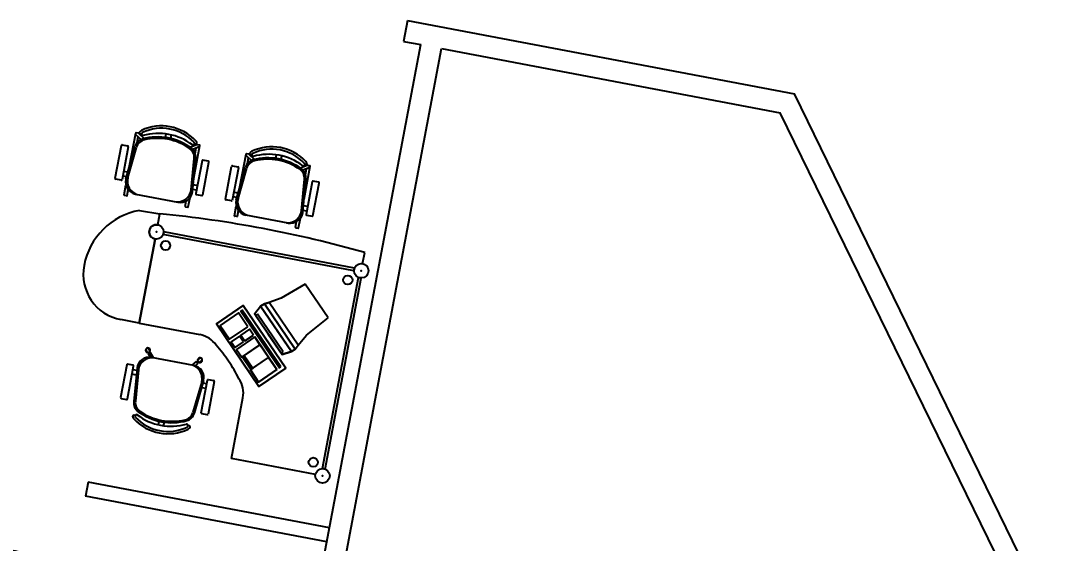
# Model space of a CAD drawing. Header units: inches. Extents: x -18604 to 2753, y -9056 to 3482.
# Drawn here: x -623 to 112, y -4552 to -4180 of the extents above; entities that cross this region are included whole.
import ezdxf
from ezdxf.enums import TextEntityAlignment as Align

# ---------------------------------------------------------------- set-up
doc = ezdxf.new("R2010")
doc.units = ezdxf.units.IN
for name, color, linetype in [('ESPECARQ', 2, 'Continuous'), ('MOVEIS', 2, 'Continuous'), ('Parede', 6, 'Continuous'), ('Parede Baixo', 4, 'Continuous'), ('TEXTO', 2, 'Continuous')]:
    doc.layers.add(name, color=color, linetype=linetype)
doc.styles.add('REGUA100', font='GOTHIC.TTF', dxfattribs={"width": 1.4})
doc.styles.add('REGUA60', font='GOTHIC.TTF', dxfattribs={"width": 1.4})

# ---------------------------------------------------------------- blocks, each defined once
blk = doc.blocks.new('INDUNI1')
at = {"color": 0, "style": 'REGUA100', "width": 1.4, "flags": 8}
for tag, p in [('NOME1', (0, 0)), ('NOME2', (0, -4.286))]:
    blk.add_attdef(tag, text='', height=2.5, dxfattribs=at).set_placement(p, align=Align.CENTER)
at = {"layer": 'ESPECARQ', "style": 'REGUA60', "width": 1.4}
blk.add_attdef('AREA', text='', height=1.5, dxfattribs=at).set_placement((0, -7.813), align=Align.CENTER)
at = {"layer": 'ESPECARQ', "style": 'REGUA60', "width": 1.4, "flags": 8}
for tag, p in [('PISO', (0, -10.313)), ('REVPAR', (0, -12.813)), ('PEDIR', (0, -15.313))]:
    blk.add_attdef(tag, text='', height=1.5, dxfattribs=at).set_placement(p, align=Align.CENTER)

msp = doc.modelspace()

# ---------------------------------------------------------------- linework, layer by layer
at = {"layer": 'MOVEIS'}
for p, q in [((-545.57, -4283.2, -1817.95), (-541.14, -4259.78, -1817.95)), ((-541.31, -4260.68, -1817.95), (-537.37, -4264.42, -1817.95)), ((-539.26, -4259.91, -1817.95), (-540.88, -4259.6, -1817.95)), ((-539.27, -4259.91, -1817.95), (-535.23, -4263.75, -1817.95)), ((-520.04, -4262.94, -1817.95), (-519.56, -4260.39, -1817.95)), ((-516.25, -4263.65, -1817.95), (-515.77, -4261.11, -1817.95)), ((-555.83, -4291.89, -1817.95), (-551.43, -4268.65, -1817.95)), ((-550.79, -4268.21, -1817.95), (-547.01, -4268.93, -1817.95)), ((-540.18, -4266.56, -1817.95), (-539.41, -4262.49, -1817.95)), ((-497.25, -4267.86, -1817.95), (-502.41, -4269.96, -1817.95)), ((-499.89, -4291.84, -1817.95), (-495.48, -4268.53, -1817.95)), ((-497.26, -4267.86, -1817.95), (-495.74, -4268.14, -1817.95)), ((-546.57, -4269.57, -1817.95), (-550.97, -4292.81, -1817.95)), ((-548.23, -4292.58, -1817.95), (-541.64, -4269.35, -1817.95)), ((-546.89, -4291.72, -1817.95), (-540.66, -4269.99, -1817.95)), ((-495.63, -4269.32, -1817.95), (-500.66, -4271.37, -1817.95)), ((-498.83, -4274.38, -1817.95), (-498.06, -4270.31, -1817.95)), ((-467.04, -4298.06, -1817.95), (-462.63, -4274.75, -1817.95)), ((-462.78, -4275.54, -1817.95), (-458.84, -4279.28, -1817.95)), ((-460.73, -4274.77, -1817.95), (-462.24, -4274.48, -1817.95)), ((-460.74, -4274.77, -1817.95), (-456.7, -4278.61, -1817.95)), ((-441.51, -4277.79, -1817.95), (-441.03, -4275.25, -1817.95)), ((-437.72, -4278.51, -1817.95), (-437.24, -4275.97, -1817.95)), ((-501.77, -4300.26, -1817.95), (-499.64, -4277.75, -1817.95)), ((-500.84, -4301.55, -1817.95), (-498.49, -4277.51, -1817.95)), ((-493.98, -4279.52, -1817.95), (-498.38, -4302.76, -1817.95)), ((-493.51, -4303.68, -1817.95), (-489.12, -4280.44, -1817.95)), ((-489.55, -4279.8, -1817.95), (-493.34, -4279.08, -1817.95)), ((-477.3, -4306.74, -1817.95), (-472.9, -4283.51, -1817.95)), ((-472.26, -4283.07, -1817.95), (-468.48, -4283.78, -1817.95)), ((-461.65, -4281.42, -1817.95), (-460.88, -4277.34, -1817.95)), ((-418.72, -4282.72, -1817.95), (-423.88, -4284.82, -1817.95)), ((-421.36, -4306.7, -1817.95), (-416.93, -4283.28, -1817.95)), ((-418.73, -4282.72, -1817.95), (-417.11, -4283.02, -1817.95)), ((-547.67, -4290.85, -1817.95), (-550.49, -4290.32, -1817.95)), ((-546.91, -4287.64, -1817.95), (-549.88, -4287.08, -1817.95)), ((-468.04, -4284.43, -1817.95), (-472.44, -4307.67, -1817.95)), ((-469.7, -4307.44, -1817.95), (-463.11, -4284.21, -1817.95)), ((-468.36, -4306.58, -1817.95), (-462.13, -4284.85, -1817.95)), ((-417.1, -4284.18, -1817.95), (-422.13, -4286.23, -1817.95)), ((-420.3, -4289.24, -1817.95), (-419.53, -4285.17, -1817.95)), ((-551.61, -4293.25, -1817.95), (-555.39, -4292.53, -1817.95)), ((-549.44, -4303.7, -1817.95), (-548.16, -4296.9, -1817.95)), ((-500.26, -4296.46, -1817.95), (-497.29, -4297.03, -1817.95)), ((-423.24, -4315.11, -1817.95), (-421.11, -4292.61, -1817.95)), ((-422.31, -4316.41, -1817.95), (-419.96, -4292.37, -1817.95)), ((-415.45, -4294.38, -1817.95), (-419.85, -4317.62, -1817.95)), ((-414.98, -4318.54, -1817.95), (-410.59, -4295.3, -1817.95)), ((-411.02, -4294.66, -1817.95), (-414.81, -4293.94, -1817.95)), ((-547.67, -4304.37, -1817.95), (-549.18, -4304.08, -1817.95)), ((-547.28, -4304.11, -1817.95), (-546.53, -4300.11, -1817.95)), ((-541.3, -4303.25, -1817.95), (-511.19, -4308.95, -1817.95)), ((-503.77, -4312.34, -1817.95), (-502.48, -4305.54, -1817.95)), ((-500.73, -4299.73, -1817.95), (-497.9, -4300.27, -1817.95)), ((-497.94, -4303.4, -1817.95), (-494.15, -4304.12, -1817.95)), ((-469.14, -4305.71, -1817.95), (-471.96, -4305.18, -1817.95)), ((-468.38, -4302.5, -1817.95), (-471.35, -4301.93, -1817.95)), ((-505.93, -4311.93, -1817.95), (-505.18, -4307.94, -1817.95)), ((-505.67, -4312.32, -1817.95), (-504.16, -4312.6, -1817.95)), ((-473.08, -4308.1, -1817.95), (-476.86, -4307.39, -1817.95)), ((-470.91, -4318.56, -1817.95), (-469.63, -4311.76, -1817.95)), ((-421.73, -4311.32, -1817.95), (-418.76, -4311.88, -1817.95)), ((-538.63, -4314.87, -1817.95), (-524.04, -4317.16, -1817.95)), ((-525.54, -4325.1, -1817.95), (-524.04, -4317.16, -1817.95)), ((-525.54, -4325.1, -1817.95), (-524.04, -4317.16, -1817.95)), ((-469.14, -4319.23, -1817.95), (-470.65, -4318.94, -1817.95)), ((-468.75, -4318.96, -1817.95), (-468, -4314.97, -1817.95)), ((-432.66, -4323.81, -1817.95), (-462.77, -4318.11, -1817.95)), ((-425.24, -4327.2, -1817.95), (-423.95, -4320.4, -1817.95)), ((-422.2, -4314.59, -1817.95), (-419.37, -4315.13, -1817.95)), ((-419.41, -4318.26, -1817.95), (-415.62, -4318.97, -1817.95)), ((-427.4, -4326.79, -1817.95), (-426.65, -4322.8, -1817.95)), ((-427.14, -4327.17, -1817.95), (-425.63, -4327.46, -1817.95)), ((-527.44, -4335.15, -1817.95), (-538.76, -4394.98, -1817.95)), ((-538.76, -4394.98, -1817.95), (-527.44, -4335.15, -1817.95)), ((-521.65, -4332.05, -1817.95), (-521.28, -4330.11, -1817.95)), ((-521.28, -4330.11, -1817.95), (-521.65, -4332.05, -1817.95)), ((-385.79, -4357.76, -1817.95), (-521.65, -4332.05, -1817.95)), ((-385.79, -4357.76, -1817.95), (-521.65, -4332.05, -1817.95)), ((-385.42, -4355.81, -1817.95), (-521.28, -4330.11, -1817.95)), ((-385.42, -4355.81, -1817.95), (-521.28, -4330.11, -1817.95)), ((-379.63, -4352.71, -1817.95), (-378.13, -4344.76, -1817.95)), ((-385.79, -4357.76, -1817.95), (-385.42, -4355.81, -1817.95)), ((-385.42, -4355.81, -1817.95), (-385.79, -4357.76, -1817.95)), ((-408.21, -4498.44, -1817.95), (-382.5, -4362.58, -1817.95)), ((-408.21, -4498.44, -1817.95), (-382.5, -4362.58, -1817.95)), ((-406.26, -4498.8, -1817.95), (-380.56, -4362.94, -1817.95)), ((-406.26, -4498.8, -1817.95), (-380.56, -4362.94, -1817.95)), ((-380.56, -4362.94, -1817.95), (-382.5, -4362.58, -1817.95)), ((-382.5, -4362.58, -1817.95), (-380.56, -4362.94, -1817.95)), ((-420.43, -4367.33, -1819.05), (-437.59, -4377.3, -1819.05)), ((-404.07, -4391.32, -1819.05), (-420.43, -4367.33, -1819.05)), ((-437.59, -4377.3, -1819.05), (-446.26, -4380.21, -1816.85)), ((-483.8, -4395.49, -1815.75), (-464.71, -4382.48, -1815.75)), ((-465.37, -4385.85, -1815.75), (-466.28, -4386.47, -1815.75)), ((-466.28, -4386.47, -1815.75), (-438.78, -4426.8, -1815.75)), ((-437.87, -4426.18, -1815.75), (-465.37, -4385.85, -1815.75)), ((-464.71, -4382.48, -1815.75), (-434.35, -4427.01, -1815.75)), ((-456.7, -4388.33, -1815.75), (-452.33, -4383.02, -1815.75)), ((-449.6, -4381.16, -1816.85), (-452.33, -4383.02, -1815.75)), ((-452.33, -4383.02, -1815.75), (-449.6, -4381.16, -1815.75)), ((-452.33, -4383.02, -1815.75), (-430.33, -4415.29, -1815.75)), ((-430.33, -4415.29, -1815.75), (-452.33, -4383.02, -1815.75)), ((-446.26, -4380.21, -1816.85), (-449.6, -4381.16, -1816.85)), ((-449.6, -4381.16, -1816.85), (-446.26, -4380.21, -1816.85)), ((-427.61, -4413.43, -1816.85), (-449.6, -4381.16, -1816.85)), ((-427.61, -4413.43, -1815.75), (-449.6, -4381.16, -1815.75)), ((-538.76, -4394.98, -1817.95), (-551.73, -4392.52, -1817.95)), ((-468.11, -4387.72, -1815.75), (-481.16, -4396.61, -1815.75)), ((-461.39, -4397.58, -1815.75), (-468.11, -4387.72, -1815.75)), ((-446.78, -4402.87, -1815.75), (-456.7, -4388.33, -1815.75)), ((-454.55, -4388.55, -1815.75), (-455.92, -4389.48, -1815.75)), ((-437.65, -4416.27, -1815.75), (-455.92, -4389.48, -1815.75)), ((-444.76, -4405.84, -1810.25), (-455.14, -4390.62, -1810.25)), ((-436.29, -4415.34, -1815.75), (-454.55, -4388.55, -1815.75)), ((-419.62, -4403.66, -1819.05), (-404.07, -4391.32, -1819.05)), ((-538.76, -4394.98, -1817.95), (-495.53, -4403.16, -1817.95)), ((-483.8, -4395.49, -1815.75), (-483.8, -4395.49, -1817.95)), ((-453.44, -4440.03, -1817.95), (-483.8, -4395.49, -1817.95)), ((-453.44, -4440.03, -1815.75), (-483.8, -4395.49, -1815.75)), ((-481.16, -4396.61, -1815.75), (-474.44, -4406.47, -1815.75)), ((-474.44, -4406.47, -1815.75), (-461.39, -4397.58, -1815.75)), ((-460.15, -4399.4, -1815.75), (-466.3, -4403.59, -1815.75)), ((-457.36, -4403.49, -1815.75), (-460.15, -4399.4, -1815.75)), ((-440.71, -4400.06, -1815.75), (-430.33, -4415.29, -1815.75)), ((-467.21, -4404.21, -1815.75), (-473.2, -4408.29, -1815.75)), ((-473.2, -4408.29, -1815.75), (-470.41, -4412.38, -1815.75)), ((-470.41, -4412.38, -1815.75), (-464.42, -4408.3, -1815.75)), ((-456.43, -4404.85, -1815.75), (-469.48, -4413.74, -1815.75)), ((-464.42, -4408.3, -1815.75), (-467.21, -4404.21, -1815.75)), ((-466.3, -4403.59, -1815.75), (-463.51, -4407.68, -1815.75)), ((-463.51, -4407.68, -1815.75), (-457.36, -4403.49, -1815.75)), ((-440.61, -4428.05, -1815.75), (-456.43, -4404.85, -1815.75)), ((-446.78, -4402.87, -1815.75), (-436.87, -4417.41, -1815.75)), ((-425.5, -4410.66, -1816.85), (-419.62, -4403.66, -1819.05)), ((-532.86, -4415.93, -1817.95), (-534.11, -4413.69, -1817.95)), ((-531.05, -4414.92, -1817.95), (-532.3, -4412.68, -1817.95)), ((-530.84, -4416.19, -1817.95), (-530.66, -4416.09, -1817.95)), ((-528.66, -4419.67, -1817.95), (-530.66, -4416.09, -1817.95)), ((-469.48, -4413.74, -1815.75), (-465.76, -4419.2, -1815.75)), ((-437.65, -4416.27, -1815.75), (-436.29, -4415.34, -1815.75)), ((-437.65, -4416.27, -1815.75), (-437.65, -4416.27, -1815.75)), ((-437.65, -4416.27, -1815.75), (-437.65, -4416.27, -1815.75)), ((-436.87, -4417.41, -1815.75), (-430.33, -4415.29, -1815.75)), ((-430.33, -4415.29, -1815.75), (-427.61, -4413.43, -1816.85)), ((-430.33, -4415.29, -1815.75), (-427.61, -4413.43, -1815.75)), ((-427.61, -4413.43, -1816.85), (-425.5, -4410.66, -1816.85)), ((-427.61, -4413.43, -1816.85), (-425.5, -4410.66, -1816.85)), ((-532.1, -4416.89, -1817.95), (-531.91, -4416.79, -1817.95)), ((-530.77, -4419.27, -1817.95), (-532.1, -4416.89, -1817.95)), ((-499.81, -4425.13, -1817.95), (-529.92, -4419.43, -1817.95)), ((-501.08, -4424.89, -1817.95), (-497.91, -4422.28, -1817.95)), ((-498.97, -4425.29, -1817.95), (-496.86, -4423.56, -1817.95)), ((-497.78, -4422.45, -1817.95), (-497.91, -4422.28, -1817.95)), ((-497.12, -4421.34, -1817.95), (-495.14, -4419.71, -1817.95)), ((-496.86, -4423.56, -1817.95), (-497, -4423.4, -1817.95)), ((-495.8, -4422.94, -1817.95), (-493.82, -4421.31, -1817.95)), ((-465.76, -4419.2, -1815.75), (-463.94, -4417.96, -1815.75)), ((-464.09, -4418.72, -1815.75), (-465, -4419.34, -1815.75)), ((-465, -4419.34, -1815.75), (-459.42, -4427.52, -1815.75)), ((-458.51, -4426.9, -1815.75), (-464.09, -4418.72, -1815.75)), ((-463.94, -4417.96, -1815.75), (-457.75, -4427.05, -1815.75)), ((-547.6, -4424.7, -1817.95), (-552, -4447.94, -1817.95)), ((-547.13, -4448.86, -1817.95), (-542.74, -4425.62, -1817.95)), ((-543.18, -4424.98, -1817.95), (-546.96, -4424.27, -1817.95)), ((-540.38, -4428.65, -1817.95), (-543.21, -4428.11, -1817.95)), ((-540.27, -4426.83, -1817.95), (-542.62, -4450.87, -1817.95)), ((-539.34, -4428.13, -1817.95), (-541.48, -4450.63, -1817.95)), ((-457.75, -4427.05, -1815.75), (-459.56, -4428.29, -1815.75)), ((-459.56, -4428.29, -1815.75), (-453.66, -4436.94, -1815.75)), ((-459.42, -4427.52, -1815.75), (-458.51, -4426.9, -1815.75)), ((-453.66, -4436.94, -1815.75), (-440.61, -4428.05, -1815.75)), ((-434.35, -4427.01, -1815.75), (-453.44, -4440.03, -1815.75)), ((-438.78, -4426.8, -1815.75), (-437.87, -4426.18, -1815.75)), ((-540.85, -4431.92, -1817.95), (-543.82, -4431.36, -1817.95)), ((-494.22, -4436.66, -1817.95), (-500.46, -4458.39, -1817.95)), ((-492.89, -4435.8, -1817.95), (-499.48, -4459.03, -1817.95)), ((-494.54, -4458.81, -1817.95), (-490.15, -4435.57, -1817.95)), ((-493.45, -4437.53, -1817.95), (-490.62, -4438.06, -1817.95)), ((-485.28, -4436.5, -1817.95), (-489.68, -4459.73, -1817.95)), ((-489.5, -4435.14, -1817.95), (-485.72, -4435.85, -1817.95)), ((-494.21, -4440.74, -1817.95), (-491.23, -4441.31, -1817.95)), ((-453.44, -4440.03, -1815.75), (-453.44, -4440.03, -1817.95)), ((-551.56, -4448.58, -1817.95), (-547.78, -4449.3, -1817.95)), ((-473.04, -4491.38, -1817.95), (-464.86, -4448.14, -1817.95)), ((-490.32, -4460.17, -1817.95), (-494.11, -4459.46, -1817.95)), ((-524.86, -4464.73, -1817.95), (-525.34, -4467.27, -1817.95)), ((-521.08, -4465.45, -1817.95), (-521.56, -4467.99, -1817.95)), ((-413.21, -4502.69, -1817.95), (-473.04, -4491.38, -1817.95)), ((-406.26, -4498.8, -1817.95), (-408.21, -4498.44, -1817.95)), ((-408.21, -4498.44, -1817.95), (-406.26, -4498.8, -1817.95))]:
    msp.add_line(p, q, dxfattribs=at)
at = {"layer": 'MOVEIS', "extrusion": (-0.826234, -0.563328, 0)}
for p, q in [((-449.6, -4381.16, -1815.75), (-449.6, -4381.16, -1816.85)), ((-427.61, -4413.43, -1815.75), (-427.61, -4413.43, -1816.85))]:
    msp.add_line(p, q, dxfattribs=at)
at = {"layer": 'MOVEIS'}
for centre, radius in [((-526.49, -4330.13, -1817.95), 5.12), ((-526.49, -4330.13, -1817.95), 5.12), ((-519.92, -4339.77, -1817.95), 3.3), ((-380.58, -4357.73, -1817.95), 5.12), ((-380.58, -4357.73, -1817.95), 5.12), ((-380.58, -4357.73, -1817.95), 5.12), ((-380.58, -4357.73, -1817.95), 5.12), ((-390.22, -4364.31, -1817.95), 3.3), ((-531.6, -4416.09, -1817.95), 0.55), ((-497.04, -4422.63, -1817.95), 0.55), ((-414.76, -4494.01, -1817.95), 3.3), ((-408.19, -4503.65, -1817.95), 5.12), ((-408.19, -4503.65, -1817.95), 5.12)]:
    msp.add_circle(centre, radius, dxfattribs=at)
for centre, radius, start, end in [((-540.92, -4259.82, -1817.95), 0.22, 79.28625, 169.28625), ((-537.8, -4259.57, -1817.95), 0.86, 123.96071, 319.47537), ((-535.83, -4260.63, -1817.95), 3.03, 115.82912, 144.14079), ((-536.06, -4260.47, -1817.95), 1.1, 144.14079, 268.9568), ((-536.06, -4260.47, -1817.95), 1.1, 144.14079, 268.9568), ((-522.88, -4288.29, -1817.95), 33.58, 43.41004, 115.16246), ((-535.83, -4260.63, -1817.95), 1.37, 116.15615, 144.14079), ((-535.83, -4260.63, -1817.95), 1.37, 116.15615, 144.14079), ((-522.88, -4288.29, -1817.95), 31.93, 43.43041, 115.14209), ((-522.88, -4288.29, -1817.95), 31.93, 43.43041, 115.14209), ((-525.06, -4299.85, -1817.95), 39.84, 52.52369, 106.04881), ((-525.06, -4299.85, -1817.95), 39.84, 52.52369, 106.04881), ((-550.89, -4268.75, -1817.95), 0.55, 79.28625, 169.28625), ((-547.11, -4269.47, -1817.95), 0.55, 349.28625, 79.28625), ((-534.23, -4271.45, -1817.95), 7.7, 105.68154, 164.165), ((-533.26, -4272.11, -1817.95), 7.7, 103.55016, 163.98635), ((-525.54, -4302.39, -1817.95), 39.84, 52.89095, 105.68154), ((-525.73, -4303.36, -1817.95), 39.84, 55.02233, 103.55016), ((-500.44, -4267.2, -1817.95), 1.1, 249.6157, 14.43171), ((-500.44, -4267.2, -1817.95), 1.1, 249.6157, 14.43171), ((-500.71, -4267.27, -1817.95), 1.37, 14.43171, 42.41635), ((-500.71, -4267.27, -1817.95), 1.37, 14.43171, 42.41635), ((-498.48, -4267.01, -1817.95), 0.86, 199.09713, 34.61179), ((-500.71, -4267.27, -1817.95), 3.03, 14.43171, 42.74338), ((-495.81, -4268.47, -1817.95), 0.33, 349.28625, 79.28625), ((-507.3, -4277.02, -1817.95), 7.7, 354.58614, 55.02233), ((-506.15, -4276.76, -1817.95), 7.7, 354.4075, 52.89095), ((-462.3, -4274.81, -1817.95), 0.33, 79.28625, 169.28625), ((-459.27, -4274.43, -1817.95), 0.86, 123.96071, 319.47537), ((-457.3, -4275.48, -1817.95), 3.03, 115.82912, 144.14079), ((-457.53, -4275.32, -1817.95), 1.1, 144.14079, 268.9568), ((-457.53, -4275.32, -1817.95), 1.1, 144.14079, 268.9568), ((-444.35, -4303.15, -1817.95), 33.58, 43.41004, 115.16246), ((-457.3, -4275.48, -1817.95), 1.38, 116.15615, 144.14079), ((-457.3, -4275.48, -1817.95), 1.38, 116.15615, 144.14079), ((-444.35, -4303.15, -1817.95), 31.93, 43.43041, 115.14209), ((-444.35, -4303.15, -1817.95), 31.93, 43.43041, 115.14209), ((-446.53, -4314.71, -1817.95), 39.84, 52.52369, 106.04881), ((-446.53, -4314.71, -1817.95), 39.84, 52.52369, 106.04881), ((-493.44, -4279.62, -1817.95), 0.55, 79.28625, 169.28625), ((-489.66, -4280.34, -1817.95), 0.55, 349.28625, 79.28625), ((-472.36, -4283.61, -1817.95), 0.55, 79.28625, 169.28625), ((-468.58, -4284.33, -1817.95), 0.55, 349.28625, 79.28625), ((-455.7, -4286.31, -1817.95), 7.7, 105.68154, 164.165), ((-454.73, -4286.97, -1817.95), 7.7, 103.55016, 163.98635), ((-447.01, -4317.25, -1817.95), 39.84, 52.89095, 105.68154), ((-447.2, -4318.21, -1817.95), 39.84, 55.02233, 103.55016), ((-421.91, -4282.06, -1817.95), 1.1, 249.6157, 14.43171), ((-421.91, -4282.06, -1817.95), 1.1, 249.6157, 14.43171), ((-422.18, -4282.13, -1817.95), 1.38, 14.43171, 42.41635), ((-422.18, -4282.13, -1817.95), 1.38, 14.43171, 42.41635), ((-419.95, -4281.86, -1817.95), 0.86, 199.09713, 34.61179), ((-422.18, -4282.13, -1817.95), 3.03, 14.43171, 42.74338), ((-417.15, -4283.24, -1817.95), 0.22, 349.28625, 79.28625), ((-428.77, -4291.88, -1817.95), 7.7, 354.58614, 55.02233), ((-427.62, -4291.62, -1817.95), 7.7, 354.4075, 52.89095), ((-555.29, -4291.99, -1817.95), 0.55, 169.28625, 259.28625), ((-551.51, -4292.71, -1817.95), 0.55, 259.28625, 349.28625), ((-539.66, -4294.61, -1817.95), 8.8, 166.71701, 259.28625), ((-537.42, -4294.07, -1817.95), 9.76, 166.03402, 253.69376), ((-414.91, -4294.48, -1817.95), 0.55, 79.28625, 169.28625), ((-411.13, -4295.2, -1817.95), 0.55, 349.28625, 79.28625), ((-549.12, -4303.76, -1817.95), 0.33, 169.28625, 259.28625), ((-547.61, -4304.05, -1817.95), 0.33, 259.28625, 349.28625), ((-511.44, -4298.99, -1817.95), 9.76, 264.87874, 352.53848), ((-509.55, -4300.3, -1817.95), 8.8, 259.28625, 351.85549), ((-497.84, -4302.86, -1817.95), 0.55, 169.28625, 259.28625), ((-494.05, -4303.58, -1817.95), 0.55, 259.28625, 349.28625), ((-505.61, -4311.99, -1817.95), 0.33, 169.28625, 259.28625), ((-504.09, -4312.28, -1817.95), 0.33, 259.28625, 349.28625), ((-476.76, -4306.85, -1817.95), 0.55, 169.28625, 259.28625), ((-472.98, -4307.56, -1817.95), 0.55, 259.28625, 349.28625), ((-461.13, -4309.46, -1817.95), 8.8, 166.71701, 259.28625), ((-458.89, -4308.93, -1817.95), 9.76, 166.03402, 253.69376), ((-529.88, -4363.07, -1817.95), 48.99, 100.29153, 169.28625), ((-606.06, -5150.09, -1817.95), 836.96, 74.19664, 84.37586), ((-470.59, -4318.62, -1817.95), 0.33, 169.28625, 259.28625), ((-469.08, -4318.9, -1817.95), 0.33, 259.28625, 349.28625), ((-432.91, -4313.85, -1817.95), 9.76, 264.87874, 352.53848), ((-431.02, -4315.16, -1817.95), 8.8, 259.28625, 351.85549), ((-419.31, -4317.72, -1817.95), 0.55, 169.28625, 259.28625), ((-415.52, -4318.43, -1817.95), 0.55, 259.28625, 349.28625), ((-526.49, -4330.13, -1817.95), 5.12, 79.28625, 259.28625), ((-427.08, -4326.85, -1817.95), 0.33, 169.28625, 259.28625), ((-425.56, -4327.14, -1817.95), 0.33, 259.28625, 349.28625), ((-545.6, -4360.1, -1817.95), 33, 169.28625, 259.28625), ((-498.9, -4420.99, -1817.95), 18.15, 34.28625, 79.28625), ((-532.58, -4414.3, -1817.95), 1.65, 310.74986, 286.57012), ((-531.64, -4416.01, -1817.95), 0.825, 250.92679, 347.30616), ((-569.18, -4486.33, -1817.95), 113.94, 34.28625, 41.54177), ((-531.56, -4428.08, -1817.95), 8.8, 79.28625, 171.85549), ((-529.67, -4429.39, -1817.95), 9.76, 84.87874, 172.53848), ((-496.96, -4422.57, -1817.95), 0.825, 171.26634, 267.64571), ((-495.47, -4421.32, -1817.95), 1.65, 232.00237, 207.82264), ((-569.18, -4486.33, -1817.95), 113.94, 27.03073, 34.28625), ((-547.06, -4424.81, -1817.95), 0.55, 79.28625, 169.28625), ((-543.28, -4425.52, -1817.95), 0.55, 349.28625, 79.28625), ((-503.69, -4434.31, -1817.95), 9.76, 346.03402, 73.69376), ((-501.45, -4433.78, -1817.95), 8.8, 346.71701, 79.28625), ((-489.61, -4435.68, -1817.95), 0.55, 79.28625, 169.28625), ((-485.82, -4436.39, -1817.95), 0.55, 349.28625, 79.28625), ((-482.69, -4444.77, -1817.95), 18.15, 349.28625, 34.28625), ((-551.46, -4448.04, -1817.95), 0.55, 169.28625, 259.28625), ((-547.67, -4448.76, -1817.95), 0.55, 259.28625, 349.28625), ((-534.96, -4451.62, -1817.95), 7.7, 174.4075, 232.89095), ((-533.81, -4451.36, -1817.95), 7.7, 174.58614, 235.02233), ((-540.67, -4461.18, -1817.95), 1.1, 69.6157, 194.43171), ((-540.67, -4461.18, -1817.95), 1.1, 69.6157, 194.43171), ((-516.05, -4428.53, -1817.95), 39.84, 232.52369, 286.04881), ((-516.05, -4428.53, -1817.95), 39.84, 232.52369, 286.04881), ((-515.57, -4425.99, -1817.95), 39.84, 232.89095, 285.68154), ((-515.39, -4425.03, -1817.95), 39.84, 235.02233, 283.55016), ((-507.86, -4456.27, -1817.95), 7.7, 283.55016, 343.98635), ((-506.88, -4456.93, -1817.95), 7.7, 285.68154, 344.165), ((-494, -4458.91, -1817.95), 0.55, 169.28625, 259.28625), ((-490.22, -4459.63, -1817.95), 0.55, 259.28625, 349.28625), ((-542.63, -4461.38, -1817.95), 0.86, 19.09713, 214.61179), ((-540.41, -4461.11, -1817.95), 3.03, 194.43171, 222.74338), ((-518.24, -4440.09, -1817.95), 33.58, 223.41004, 295.16246), ((-540.41, -4461.11, -1817.95), 1.37, 194.43171, 222.41635), ((-540.41, -4461.11, -1817.95), 1.37, 194.43171, 222.41635), ((-518.24, -4440.09, -1817.95), 31.93, 223.43041, 295.14209), ((-518.24, -4440.09, -1817.95), 31.93, 223.43041, 295.14209), ((-505.06, -4467.92, -1817.95), 1.1, 324.14079, 88.9568), ((-505.06, -4467.92, -1817.95), 1.1, 324.14079, 88.9568), ((-505.28, -4467.76, -1817.95), 1.38, 296.15615, 324.14079), ((-505.28, -4467.76, -1817.95), 1.38, 296.15615, 324.14079), ((-503.31, -4468.81, -1817.95), 0.86, 303.96071, 139.47537), ((-505.28, -4467.76, -1817.95), 3.03, 295.82912, 324.14079)]:
    msp.add_arc(centre, radius, start, end, dxfattribs=at)
for p in [(-526.49, -4330.13, -1817.95), (-526.49, -4330.13, -1817.95), (-526.49, -4330.13, -1817.95), (-526.49, -4330.13, -1817.95), (-380.58, -4357.73, -1817.95), (-380.58, -4357.73, -1817.95), (-380.58, -4357.73, -1817.95), (-380.58, -4357.73, -1817.95), (-380.58, -4357.73, -1817.95), (-408.19, -4503.65, -1817.95), (-408.19, -4503.65, -1817.95)]:
    msp.add_point(p, dxfattribs=at)
for points in [[(-434.35, -4427.01, -1815.75), (-464.71, -4382.48, -1815.75), (-483.8, -4395.49, -1815.75), (-453.44, -4440.03, -1815.75)], [(-437.87, -4426.18, -1815.75), (-465.37, -4385.85, -1815.75), (-466.28, -4386.47, -1815.75), (-438.78, -4426.8, -1815.75)], [(-430.33, -4415.29, -1815.75), (-436.87, -4417.41, -1815.75), (-456.7, -4388.33, -1815.75), (-452.33, -4383.02, -1815.75)], [(-427.61, -4413.43, -1815.75), (-449.6, -4381.16, -1815.75), (-452.33, -4383.02, -1815.75), (-430.33, -4415.29, -1815.75)], [(-425.5, -4410.66, -1816.85), (-446.26, -4380.21, -1816.85), (-449.6, -4381.16, -1816.85), (-427.61, -4413.43, -1816.85)], [(-461.39, -4397.58, -1815.75), (-468.11, -4387.72, -1815.75), (-481.16, -4396.61, -1815.75), (-474.44, -4406.47, -1815.75)], [(-483.8, -4395.49, -1815.75), (-483.8, -4395.49, -1817.95), (-453.44, -4440.03, -1817.95), (-453.44, -4440.03, -1815.75)], [(-457.36, -4403.49, -1815.75), (-460.15, -4399.4, -1815.75), (-466.3, -4403.59, -1815.75), (-463.51, -4407.68, -1815.75)], [(-464.42, -4408.3, -1815.75), (-467.21, -4404.21, -1815.75), (-473.2, -4408.29, -1815.75), (-470.41, -4412.38, -1815.75)], [(-456.43, -4404.85, -1815.75), (-469.48, -4413.74, -1815.75), (-465.76, -4419.2, -1815.75), (-452.8, -4410.36, -1815.75)], [(-446.6, -4419.45, -1815.75), (-452.8, -4410.36, -1815.75), (-463.94, -4417.96, -1815.75), (-457.75, -4427.05, -1815.75)], [(-458.51, -4426.9, -1815.75), (-464.09, -4418.72, -1815.75), (-465, -4419.34, -1815.75), (-459.42, -4427.52, -1815.75)], [(-440.61, -4428.05, -1815.75), (-453.66, -4436.94, -1815.75), (-459.56, -4428.29, -1815.75), (-446.6, -4419.45, -1815.75)]]:
    msp.add_3dface(points, dxfattribs=at)
at = {"layer": 'Parede'}
for p, q in [((-347.6, -4179.79, -1754.51), (-350.39, -4194.53, -1754.51)), ((-347.6, -4179.79, -1754.51), (-71.95, -4231.94, -1754.51)), ((-350.39, -4194.53, -1754.51), (-338.1, -4196.86, -1754.51)), ((-465.45, -4869.91, -1754.51), (-338.1, -4196.86, -1754.51)), ((-450.71, -4872.7, -1754.51), (-323.36, -4199.64, -1754.51)), ((-323.36, -4199.64, -1754.51), (-82.13, -4245.29, -1754.51)), ((311.57, -5016.93, -1754.51), (-71.95, -4231.94, -1754.51)), ((293.18, -5013.45, -1754.51), (-82.13, -4245.29, -1754.51))]:
    msp.add_line(p, q, dxfattribs=at)
at = {"layer": 'Parede Baixo'}
for p, q in [((-575.12, -4508.22, -1754.51), (-576.98, -4518.05, -1754.51)), ((-403.17, -4540.75, -1754.51), (-575.12, -4508.22, -1754.51)), ((-405.03, -4550.58, -1754.51), (-576.98, -4518.05, -1754.51))]:
    msp.add_line(p, q, dxfattribs=at)

# ---------------------------------------------------------------- block references
at = {"layer": 'TEXTO'}
ref = msp.add_blockref('INDUNI1', (-662.27, -4564.71, -1817.95), dxfattribs=dict(at, xscale=7.499999999995258, yscale=7.499999999992724, zscale=7.5, rotation=349.2862480787863))
ref.add_attrib('NOME1', 'Módulo 4', dxfattribs={"layer": '0', "color": 0, "height": 18.75, "rotation": 349.28625, "style": 'REGUA100', "width": 1.4, "flags": 8}).set_placement((-662.27, -4564.71, -1817.95), align=Align.CENTER)
ref.add_attrib('NOME2', 'Piso Cerâmico', dxfattribs={"layer": '0', "color": 0, "height": 15, "rotation": 349.28625, "style": 'REGUA100', "width": 1.4, "flags": 8}).set_placement((-668.24, -4596.3, -1817.95), align=Align.CENTER)
ref.add_attrib('AREA', 'A: 00 m²', dxfattribs={"layer": 'ESPECARQ', "height": 11.25, "rotation": 349.28625, "style": 'REGUA60', "width": 1.4}).set_placement((-673.16, -4622.29, -1817.95), align=Align.CENTER)

doc.saveas('drawing.dxf')
